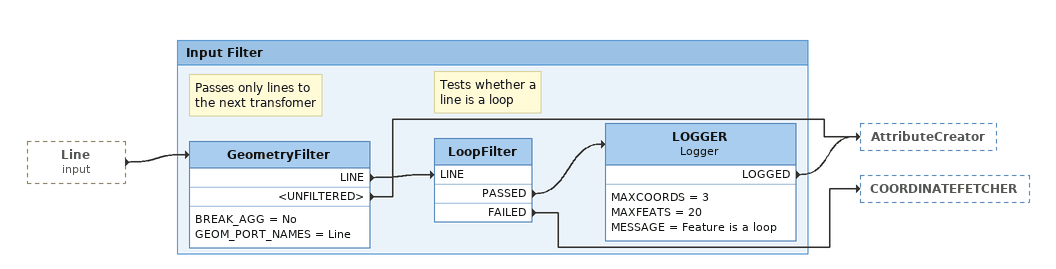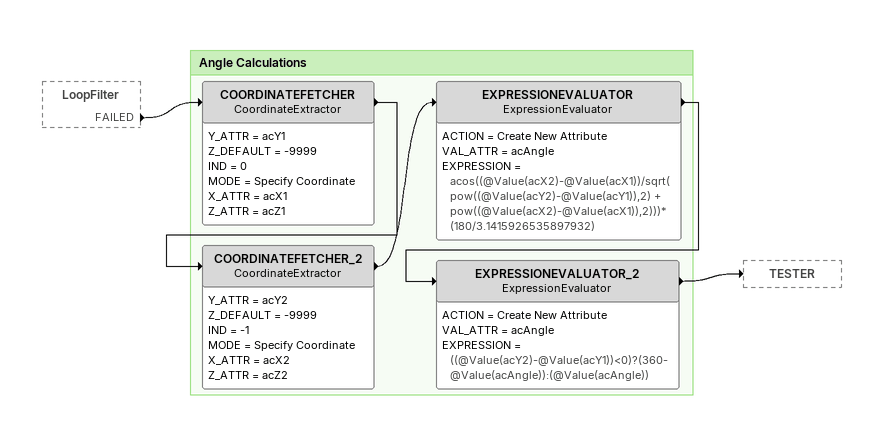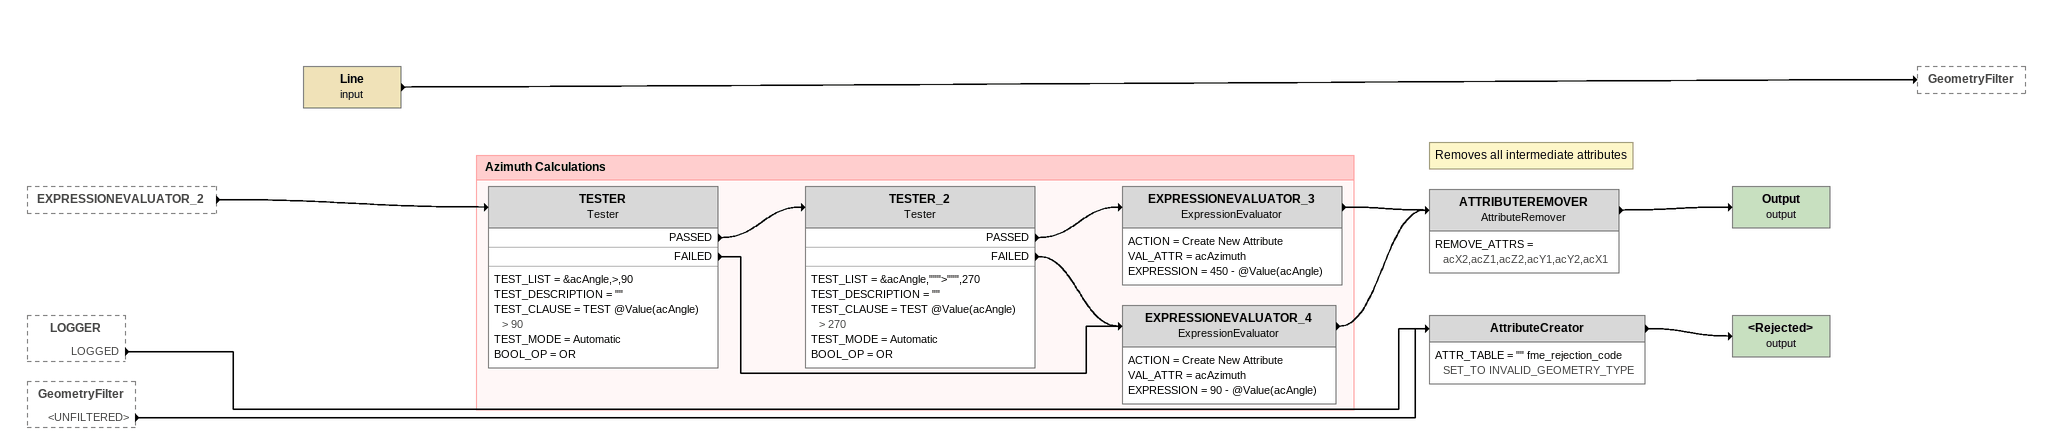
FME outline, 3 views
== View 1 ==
Line (input) [outside]
    -> GeometryFilter

Bookmark: Input Filter
Note: Passes only lines to / the next transfomer
GeometryFilter
    BREAK_AGG = No
    GEOM_PORT_NAMES = Line
    LINE -> LoopFilter [LINE]
    <UNFILTERED> -> AttributeCreator
Note: Tests whether a / line is a loop
LoopFilter
    PASSED -> LOGGER
    FAILED -> COORDINATEFETCHER
LOGGER: Logger
    MAXCOORDS = 3
    MAXFEATS = 20
    MESSAGE = Feature is a loop
    LOGGED -> AttributeCreator

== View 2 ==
LoopFilter [outside]
    FAILED -> COORDINATEFETCHER

Bookmark: Angle Calculations
COORDINATEFETCHER: CoordinateExtractor
    Y_ATTR = acY1
    Z_DEFAULT = -9999
    IND = 0
    MODE = Specify Coordinate
    X_ATTR = acX1
    Z_ATTR = acZ1
    -> COORDINATEFETCHER_2
COORDINATEFETCHER_2: CoordinateExtractor
    Y_ATTR = acY2
    Z_DEFAULT = -9999
    IND = -1
    MODE = Specify Coordinate
    X_ATTR = acX2
    Z_ATTR = acZ2
    -> EXPRESSIONEVALUATOR
EXPRESSIONEVALUATOR: ExpressionEvaluator
    ACTION = Create New Attribute
    VAL_ATTR = acAngle
    EXPRESSION = acos((@Value(acX2)-@Value(acX1))/sqrt(pow((@Value(acY2)-@Value(acY1)),2) + pow((@Value(acX2)-@Value(acX1)),2)))* (180/3.1415926535897932)
    -> EXPRESSIONEVALUATOR_2
EXPRESSIONEVALUATOR_2: ExpressionEvaluator
    ACTION = Create New Attribute
    VAL_ATTR = acAngle
    EXPRESSION = ((@Value(acY2)-@Value(acY1))<0)?(360-@Value(acAngle)):(@Value(acAngle))
    -> TESTER

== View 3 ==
EXPRESSIONEVALUATOR_2 [outside]
    -> TESTER
LOGGER [outside]
    LOGGED -> AttributeCreator
GeometryFilter [outside]
    <UNFILTERED> -> AttributeCreator
Line (input)
    -> GeometryFilter
Note: Removes all intermediate attributes
ATTRIBUTEREMOVER: AttributeRemover
    REMOVE_ATTRS = acX2,acZ1,acZ2,acY1,acY2,acX1
    -> Output (output)
Output (output)
AttributeCreator
    ATTR_TABLE = "" fme_rejection_code SET_TO INVALID_GEOMETRY_TYPE
    -> <Rejected> (output)
<Rejected> (output)

Bookmark: Azimuth Calculations
TESTER: Tester
    TEST_LIST = &acAngle,>,90
    TEST_DESCRIPTION = ""
    TEST_CLAUSE = TEST @Value(acAngle) > 90
    TEST_MODE = Automatic
    BOOL_OP = OR
    PASSED -> TESTER_2
    FAILED -> EXPRESSIONEVALUATOR_4
TESTER_2: Tester
    TEST_LIST = &acAngle,""">""",270
    TEST_DESCRIPTION = ""
    TEST_CLAUSE = TEST @Value(acAngle) > 270
    TEST_MODE = Automatic
    BOOL_OP = OR
    PASSED -> EXPRESSIONEVALUATOR_3
    FAILED -> EXPRESSIONEVALUATOR_4
EXPRESSIONEVALUATOR_3: ExpressionEvaluator
    ACTION = Create New Attribute
    VAL_ATTR = acAzimuth
    EXPRESSION = 450 - @Value(acAngle)
    -> ATTRIBUTEREMOVER
EXPRESSIONEVALUATOR_4: ExpressionEvaluator
    ACTION = Create New Attribute
    VAL_ATTR = acAzimuth
    EXPRESSION = 90 - @Value(acAngle)
    -> ATTRIBUTEREMOVER
